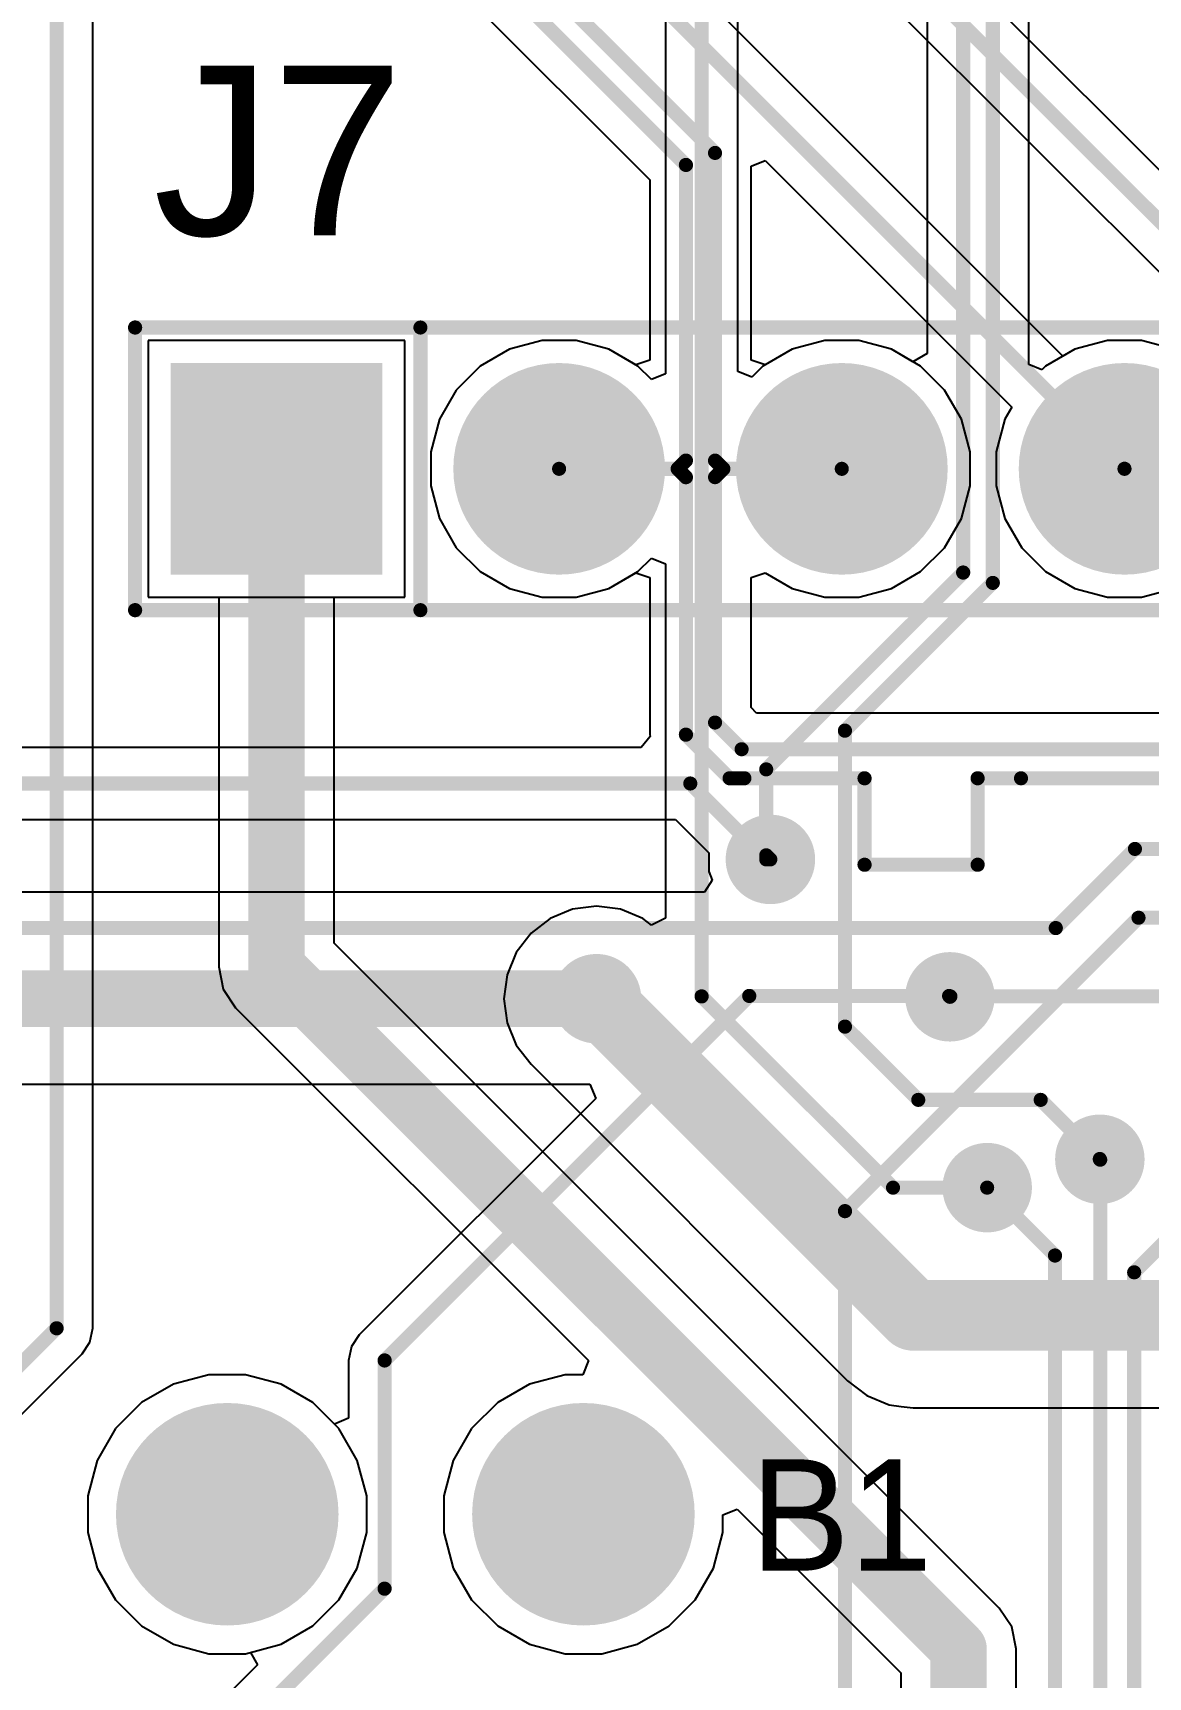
# Model space of a CAD drawing. Header units: millimetres. Extents: x 1 to 134, y -1 to 87.
# Drawn here: x 60.24 to 70.26, y 24.36 to 39.13 of the extents above; entities that cross this region are included whole.
import ezdxf

# ---------------------------------------------------------------- set-up
doc = ezdxf.new("R2010")
doc.units = ezdxf.units.MM
for name, color, linetype in [('BottomLayer', 5, 'Continuous'), ('BottomSolder', 6, 'Continuous'), ('MultiLayer', 9, 'Continuous'), ('PadHoleLayer', 156, 'Continuous'), ('TopLayer', 1, 'Continuous'), ('TopOverlay', 2, 'Continuous'), ('TopSolder', 216, 'Continuous'), ('ViaHoleLayer', 16, 'Continuous')]:
    doc.layers.add(name, color=color, linetype=linetype)
doc.styles.add('Arial', font='', dxfattribs={"height": 0.2})
doc.styles.get('Arial').set_extended_font_data('Arial')

# ---------------------------------------------------------------- blocks, each defined once
blk = doc.blocks.new('1_1376430_8_1')
at = {"layer": 'BottomLayer'}
h = blk.add_hatch(color=5, dxfattribs=at)
edge = h.paths.add_edge_path()
edge.add_arc((-5.55, 8.225), 1, 0, 360)
h = blk.add_hatch(color=5, dxfattribs=at)
edge = h.paths.add_edge_path()
edge.add_arc((-2.35, 8.225), 1, 0, 360)
at = {"layer": 'BottomSolder'}
h = blk.add_hatch(color=6, dxfattribs=at)
edge = h.paths.add_edge_path()
edge.add_arc((-5.55, 8.225), 1, 0, 360)
h = blk.add_hatch(color=6, dxfattribs=at)
edge = h.paths.add_edge_path()
edge.add_arc((-2.35, 8.225), 1, 0, 360)
at = {"layer": 'MultiLayer'}
h = blk.add_hatch(color=9, dxfattribs=at)
edge = h.paths.add_edge_path()
edge.add_arc((-5.55, 8.225), 1, 0, 360)
h = blk.add_hatch(color=9, dxfattribs=at)
edge = h.paths.add_edge_path()
edge.add_arc((-2.35, 8.225), 1, 0, 360)
at = {"layer": 'PadHoleLayer'}
h = blk.add_hatch(color=156, dxfattribs=at)
edge = h.paths.add_edge_path()
edge.add_arc((-5.55, 8.225), 0.605, 0, 360)
h = blk.add_hatch(color=156, dxfattribs=at)
edge = h.paths.add_edge_path()
edge.add_arc((-2.35, 8.225), 0.605, 0, 360)
at = {"layer": 'TopLayer'}
h = blk.add_hatch(color=1, dxfattribs=at)
edge = h.paths.add_edge_path()
edge.add_arc((-5.55, 8.225), 1, 0, 360)
h = blk.add_hatch(color=1, dxfattribs=at)
edge = h.paths.add_edge_path()
edge.add_arc((-2.35, 8.225), 1, 0, 360)
at = {"layer": 'TopSolder'}
h = blk.add_hatch(color=216, dxfattribs=at)
edge = h.paths.add_edge_path()
edge.add_arc((-5.55, 8.225), 1, 0, 360)
h = blk.add_hatch(color=216, dxfattribs=at)
edge = h.paths.add_edge_path()
edge.add_arc((-2.35, 8.225), 1, 0, 360)
at = {"layer": 'TopOverlay'}
blk.add_text('B1', height=1, dxfattribs=at).set_placement((-0.85, 7.718))
blk = doc.blocks.new('HDR_1_8_TH______15')
at = {"layer": 'BottomLayer'}
blk.add_hatch(color=5, dxfattribs=at).paths.add_polyline_path([(-9.79, 0.9), (-7.99, 0.9), (-7.99, -0.9), (-9.79, -0.9)])
h = blk.add_hatch(color=5, dxfattribs=at)
edge = h.paths.add_edge_path()
edge.add_arc((-6.35, 0), 0.9, 0, 360)
h = blk.add_hatch(color=5, dxfattribs=at)
edge = h.paths.add_edge_path()
edge.add_arc((-3.81, 0), 0.9, 0, 360)
h = blk.add_hatch(color=5, dxfattribs=at)
edge = h.paths.add_edge_path()
edge.add_arc((-1.27, 0), 0.9, 0, 360)
h = blk.add_hatch(color=5, dxfattribs=at)
edge = h.paths.add_edge_path()
edge.add_arc((1.27, 0), 0.9, 0, 360)
h = blk.add_hatch(color=5, dxfattribs=at)
edge = h.paths.add_edge_path()
edge.add_arc((3.81, 0), 0.9, 0, 360)
h = blk.add_hatch(color=5, dxfattribs=at)
edge = h.paths.add_edge_path()
edge.add_arc((6.35, 0), 0.9, 0, 360)
h = blk.add_hatch(color=5, dxfattribs=at)
edge = h.paths.add_edge_path()
edge.add_arc((8.89, 0), 0.9, 0, 360)
at = {"layer": 'BottomSolder'}
blk.add_hatch(color=6, dxfattribs=at).paths.add_polyline_path([(-9.841, 0.951), (-7.939, 0.951), (-7.939, -0.951), (-9.841, -0.951)])
h = blk.add_hatch(color=6, dxfattribs=at)
edge = h.paths.add_edge_path()
edge.add_arc((-6.35, 0), 0.951, 0, 360)
h = blk.add_hatch(color=6, dxfattribs=at)
edge = h.paths.add_edge_path()
edge.add_arc((-3.81, 0), 0.951, 0, 360)
h = blk.add_hatch(color=6, dxfattribs=at)
edge = h.paths.add_edge_path()
edge.add_arc((-1.27, 0), 0.951, 0, 360)
h = blk.add_hatch(color=6, dxfattribs=at)
edge = h.paths.add_edge_path()
edge.add_arc((1.27, 0), 0.951, 0, 360)
h = blk.add_hatch(color=6, dxfattribs=at)
edge = h.paths.add_edge_path()
edge.add_arc((3.81, 0), 0.951, 0, 360)
h = blk.add_hatch(color=6, dxfattribs=at)
edge = h.paths.add_edge_path()
edge.add_arc((6.35, 0), 0.951, 0, 360)
h = blk.add_hatch(color=6, dxfattribs=at)
edge = h.paths.add_edge_path()
edge.add_arc((8.89, 0), 0.951, 0, 360)
at = {"layer": 'MultiLayer'}
blk.add_hatch(color=9, dxfattribs=at).paths.add_polyline_path([(-9.79, 0.9), (-7.99, 0.9), (-7.99, -0.9), (-9.79, -0.9)])
h = blk.add_hatch(color=9, dxfattribs=at)
edge = h.paths.add_edge_path()
edge.add_arc((-6.35, 0), 0.9, 0, 360)
h = blk.add_hatch(color=9, dxfattribs=at)
edge = h.paths.add_edge_path()
edge.add_arc((-3.81, 0), 0.9, 0, 360)
h = blk.add_hatch(color=9, dxfattribs=at)
edge = h.paths.add_edge_path()
edge.add_arc((-1.27, 0), 0.9, 0, 360)
h = blk.add_hatch(color=9, dxfattribs=at)
edge = h.paths.add_edge_path()
edge.add_arc((1.27, 0), 0.9, 0, 360)
h = blk.add_hatch(color=9, dxfattribs=at)
edge = h.paths.add_edge_path()
edge.add_arc((3.81, 0), 0.9, 0, 360)
h = blk.add_hatch(color=9, dxfattribs=at)
edge = h.paths.add_edge_path()
edge.add_arc((6.35, 0), 0.9, 0, 360)
h = blk.add_hatch(color=9, dxfattribs=at)
edge = h.paths.add_edge_path()
edge.add_arc((8.89, 0), 0.9, 0, 360)
at = {"layer": 'PadHoleLayer'}
h = blk.add_hatch(color=156, dxfattribs=at)
edge = h.paths.add_edge_path()
edge.add_arc((-8.89, 0), 0.5, 0, 360)
h = blk.add_hatch(color=156, dxfattribs=at)
edge = h.paths.add_edge_path()
edge.add_arc((-6.35, 0), 0.5, 0, 360)
h = blk.add_hatch(color=156, dxfattribs=at)
edge = h.paths.add_edge_path()
edge.add_arc((-3.81, 0), 0.5, 0, 360)
h = blk.add_hatch(color=156, dxfattribs=at)
edge = h.paths.add_edge_path()
edge.add_arc((-1.27, 0), 0.5, 0, 360)
h = blk.add_hatch(color=156, dxfattribs=at)
edge = h.paths.add_edge_path()
edge.add_arc((1.27, 0), 0.5, 0, 360)
h = blk.add_hatch(color=156, dxfattribs=at)
edge = h.paths.add_edge_path()
edge.add_arc((3.81, 0), 0.5, 0, 360)
h = blk.add_hatch(color=156, dxfattribs=at)
edge = h.paths.add_edge_path()
edge.add_arc((6.35, 0), 0.5, 0, 360)
h = blk.add_hatch(color=156, dxfattribs=at)
edge = h.paths.add_edge_path()
edge.add_arc((8.89, 0), 0.5, 0, 360)
at = {"layer": 'TopLayer'}
blk.add_hatch(color=1, dxfattribs=at).paths.add_polyline_path([(-9.79, 0.9), (-7.99, 0.9), (-7.99, -0.9), (-9.79, -0.9)])
h = blk.add_hatch(color=1, dxfattribs=at)
edge = h.paths.add_edge_path()
edge.add_arc((-6.35, 0), 0.9, 0, 360)
h = blk.add_hatch(color=1, dxfattribs=at)
edge = h.paths.add_edge_path()
edge.add_arc((-3.81, 0), 0.9, 0, 360)
h = blk.add_hatch(color=1, dxfattribs=at)
edge = h.paths.add_edge_path()
edge.add_arc((-1.27, 0), 0.9, 0, 360)
h = blk.add_hatch(color=1, dxfattribs=at)
edge = h.paths.add_edge_path()
edge.add_arc((1.27, 0), 0.9, 0, 360)
h = blk.add_hatch(color=1, dxfattribs=at)
edge = h.paths.add_edge_path()
edge.add_arc((3.81, 0), 0.9, 0, 360)
h = blk.add_hatch(color=1, dxfattribs=at)
edge = h.paths.add_edge_path()
edge.add_arc((6.35, 0), 0.9, 0, 360)
h = blk.add_hatch(color=1, dxfattribs=at)
edge = h.paths.add_edge_path()
edge.add_arc((8.89, 0), 0.9, 0, 360)
at = {"layer": 'TopSolder'}
blk.add_hatch(color=216, dxfattribs=at).paths.add_polyline_path([(-9.841, 0.951), (-7.939, 0.951), (-7.939, -0.951), (-9.841, -0.951)])
h = blk.add_hatch(color=216, dxfattribs=at)
edge = h.paths.add_edge_path()
edge.add_arc((-6.35, 0), 0.951, 0, 360)
h = blk.add_hatch(color=216, dxfattribs=at)
edge = h.paths.add_edge_path()
edge.add_arc((-3.81, 0), 0.951, 0, 360)
h = blk.add_hatch(color=216, dxfattribs=at)
edge = h.paths.add_edge_path()
edge.add_arc((-1.27, 0), 0.951, 0, 360)
h = blk.add_hatch(color=216, dxfattribs=at)
edge = h.paths.add_edge_path()
edge.add_arc((1.27, 0), 0.951, 0, 360)
h = blk.add_hatch(color=216, dxfattribs=at)
edge = h.paths.add_edge_path()
edge.add_arc((3.81, 0), 0.951, 0, 360)
h = blk.add_hatch(color=216, dxfattribs=at)
edge = h.paths.add_edge_path()
edge.add_arc((6.35, 0), 0.951, 0, 360)
h = blk.add_hatch(color=216, dxfattribs=at)
edge = h.paths.add_edge_path()
edge.add_arc((8.89, 0), 0.951, 0, 360)
at = {"layer": 'TopOverlay', "const_width": 0.127}
for points in [[(-10.16, 1.27), (10.16, 1.27)], [(-10.16, -1.27), (-10.16, 1.27)], [(-7.596, -1.27), (-7.596, 1.27)], [(10.16, -1.27), (10.16, 1.27)], [(-10.16, -1.27), (10.16, -1.27)]]:
    blk.add_lwpolyline(points, dxfattribs=at)
at = {"layer": 'TopOverlay', "const_width": 0.0635}
for points in [[(-10.192, 1.27, 1), (-10.128, 1.27, 1)], [(-10.192, 1.27, 1), (-10.128, 1.27, 1)], [(-7.628, 1.27, 1), (-7.565, 1.27, 1)], [(10.128, 1.27, 1), (10.192, 1.27, 1)], [(10.128, 1.27, 1), (10.192, 1.27, 1)], [(-10.192, -1.27, 1), (-10.128, -1.27, 1)], [(-10.192, -1.27, 1), (-10.128, -1.27, 1)], [(-7.628, -1.27, 1), (-7.565, -1.27, 1)], [(10.128, -1.27, 1), (10.192, -1.27, 1)], [(10.128, -1.27, 1), (10.192, -1.27, 1)]]:
    blk.add_lwpolyline(points, format="xyb", close=True, dxfattribs=at)

msp = doc.modelspace()

# ---------------------------------------------------------------- hatches: boundary and pattern name
at = {"layer": 'BottomLayer'}
h = msp.add_hatch(color=5, dxfattribs=at)
edge = h.paths.add_edge_path()
edge.add_arc((66.865, 31.707), 0.3, 0, 360)
h = msp.add_hatch(color=5, dxfattribs=at)
edge = h.paths.add_edge_path()
edge.add_arc((65.303, 30.455), 0.3, 0, 360)
h = msp.add_hatch(color=5, dxfattribs=at)
edge = h.paths.add_edge_path()
edge.add_arc((68.478, 30.472), 0.3, 0, 360)
h = msp.add_hatch(color=5, dxfattribs=at)
edge = h.paths.add_edge_path()
edge.add_arc((69.825, 29.012), 0.3, 0, 360)
h = msp.add_hatch(color=5, dxfattribs=at)
edge = h.paths.add_edge_path()
edge.add_arc((68.813, 28.757), 0.3, 0, 360)
at = {"layer": 'BottomSolder'}
h = msp.add_hatch(color=6, dxfattribs=at)
edge = h.paths.add_edge_path()
edge.add_arc((66.865, 31.707), 0.402, 0, 360)
h = msp.add_hatch(color=6, dxfattribs=at)
edge = h.paths.add_edge_path()
edge.add_arc((65.303, 30.455), 0.402, 0, 360)
h = msp.add_hatch(color=6, dxfattribs=at)
edge = h.paths.add_edge_path()
edge.add_arc((68.478, 30.472), 0.402, 0, 360)
h = msp.add_hatch(color=6, dxfattribs=at)
edge = h.paths.add_edge_path()
edge.add_arc((69.825, 29.012), 0.402, 0, 360)
h = msp.add_hatch(color=6, dxfattribs=at)
edge = h.paths.add_edge_path()
edge.add_arc((68.813, 28.757), 0.402, 0, 360)
at = {"layer": 'TopLayer'}
h = msp.add_hatch(color=1, dxfattribs=at)
edge = h.paths.add_edge_path()
edge.add_arc((66.865, 31.707), 0.3, 0, 360)
h = msp.add_hatch(color=1, dxfattribs=at)
edge = h.paths.add_edge_path()
edge.add_arc((65.303, 30.455), 0.3, 0, 360)
h = msp.add_hatch(color=1, dxfattribs=at)
edge = h.paths.add_edge_path()
edge.add_arc((68.478, 30.472), 0.3, 0, 360)
h = msp.add_hatch(color=1, dxfattribs=at)
edge = h.paths.add_edge_path()
edge.add_arc((69.825, 29.012), 0.3, 0, 360)
h = msp.add_hatch(color=1, dxfattribs=at)
edge = h.paths.add_edge_path()
edge.add_arc((68.813, 28.757), 0.3, 0, 360)
at = {"layer": 'TopSolder'}
h = msp.add_hatch(color=216, dxfattribs=at)
edge = h.paths.add_edge_path()
edge.add_arc((66.865, 31.707), 0.402, 0, 360)
h = msp.add_hatch(color=216, dxfattribs=at)
edge = h.paths.add_edge_path()
edge.add_arc((65.303, 30.455), 0.402, 0, 360)
h = msp.add_hatch(color=216, dxfattribs=at)
edge = h.paths.add_edge_path()
edge.add_arc((68.478, 30.472), 0.402, 0, 360)
h = msp.add_hatch(color=216, dxfattribs=at)
edge = h.paths.add_edge_path()
edge.add_arc((69.825, 29.012), 0.402, 0, 360)
h = msp.add_hatch(color=216, dxfattribs=at)
edge = h.paths.add_edge_path()
edge.add_arc((68.813, 28.757), 0.402, 0, 360)
at = {"layer": 'ViaHoleLayer'}
h = msp.add_hatch(color=16, dxfattribs=at)
edge = h.paths.add_edge_path()
edge.add_arc((66.865, 31.707), 0.15, 0, 360)
h = msp.add_hatch(color=16, dxfattribs=at)
edge = h.paths.add_edge_path()
edge.add_arc((65.303, 30.455), 0.15, 0, 360)
h = msp.add_hatch(color=16, dxfattribs=at)
edge = h.paths.add_edge_path()
edge.add_arc((68.478, 30.472), 0.15, 0, 360)
h = msp.add_hatch(color=16, dxfattribs=at)
edge = h.paths.add_edge_path()
edge.add_arc((69.825, 29.012), 0.15, 0, 360)
h = msp.add_hatch(color=16, dxfattribs=at)
edge = h.paths.add_edge_path()
edge.add_arc((68.813, 28.757), 0.15, 0, 360)

# ---------------------------------------------------------------- linework, layer by layer
at = {"layer": 'BottomLayer'}
for p, q in [((68.273, 45.534), (68.273, 36.253)), ((65.923, 44.703), (65.923, 36.072)), ((66.571, 36.093), (66.571, 44.703)), ((60.776, 27.493), (60.776, 44.367)), ((69.187, 36.155), (69.187, 42.008)), ((63.581, 36.371), (61.273, 36.371)), ((61.273, 36.371), (61.273, 34.063)), ((63.581, 34.063), (63.581, 36.371)), ((64.815, 36.371), (64.521, 36.292)), ((65.119, 36.371), (64.815, 36.371)), ((65.412, 36.292), (65.119, 36.371)), ((67.355, 36.371), (67.061, 36.292)), ((67.659, 36.371), (67.355, 36.371)), ((67.952, 36.292), (67.659, 36.371)), ((69.895, 36.371), (69.601, 36.292)), ((70.199, 36.371), (69.895, 36.371)), ((70.492, 36.292), (70.199, 36.371)), ((64.521, 36.292), (64.258, 36.14)), ((65.675, 36.14), (65.412, 36.292)), ((67.061, 36.292), (66.798, 36.14)), ((68.146, 36.18), (67.952, 36.292)), ((68.273, 36.253), (68.146, 36.18)), ((69.601, 36.292), (69.338, 36.14)), ((64.258, 36.14), (64.043, 35.925)), ((65.796, 36.019), (65.675, 36.14)), ((65.923, 36.072), (65.796, 36.019)), ((66.698, 36.04), (66.571, 36.093)), ((66.798, 36.14), (66.698, 36.04)), ((69.304, 36.107), (69.187, 36.155)), ((69.338, 36.14), (69.304, 36.107)), ((64.043, 35.925), (63.891, 35.662)), ((63.891, 35.662), (63.813, 35.369)), ((63.813, 35.369), (63.813, 35.065)), ((63.813, 35.065), (63.891, 34.771)), ((63.891, 34.771), (64.043, 34.508)), ((64.043, 34.508), (64.258, 34.293)), ((64.258, 34.293), (64.521, 34.141)), ((65.412, 34.141), (65.675, 34.293)), ((65.675, 34.293), (65.796, 34.415)), ((65.796, 34.415), (65.923, 34.362)), ((65.923, 34.362), (65.923, 31.179)), ((64.521, 34.141), (64.815, 34.063)), ((65.119, 34.063), (65.412, 34.141)), ((61.273, 34.063), (61.909, 34.063)), ((61.909, 34.063), (61.909, 30.741)), ((62.945, 30.955), (62.945, 34.063)), ((62.945, 34.063), (63.581, 34.063)), ((64.815, 34.063), (65.119, 34.063)), ((65.088, 31.259), (64.887, 31.176)), ((65.303, 31.287), (65.088, 31.259)), ((65.519, 31.259), (65.303, 31.287)), ((65.72, 31.176), (65.519, 31.259)), ((65.923, 31.179), (65.796, 31.117)), ((64.715, 31.043), (64.582, 30.871)), ((64.887, 31.176), (64.715, 31.043)), ((65.796, 31.117), (65.72, 31.176)), ((68.921, 24.979), (62.945, 30.955)), ((61.909, 30.741), (61.948, 30.542)), ((64.582, 30.871), (64.499, 30.67)), ((64.499, 30.67), (64.471, 30.455)), ((61.948, 30.542), (62.06, 30.374)), ((64.471, 30.455), (64.499, 30.239)), ((62.06, 30.374), (65.232, 27.203)), ((64.499, 30.239), (64.582, 30.038)), ((64.582, 30.038), (64.715, 29.866)), ((64.715, 29.866), (67.559, 27.021)), ((60.751, 27.369), (60.776, 27.493)), ((60.681, 27.264), (60.751, 27.369)), ((56.532, 23.115), (60.681, 27.264)), ((65.232, 27.203), (65.179, 27.076)), ((61.82, 27.076), (61.501, 26.991)), ((62.15, 27.076), (61.82, 27.076)), ((62.469, 26.991), (62.15, 27.076)), ((65.02, 27.076), (64.701, 26.991)), ((65.179, 27.076), (65.02, 27.076)), ((61.501, 26.991), (61.215, 26.825)), ((62.755, 26.825), (62.469, 26.991)), ((64.701, 26.991), (64.415, 26.825)), ((67.559, 27.021), (67.732, 26.889)), ((61.215, 26.825), (60.981, 26.592)), ((62.988, 26.592), (62.755, 26.825)), ((64.415, 26.825), (64.181, 26.592)), ((67.732, 26.889), (67.933, 26.806)), ((67.933, 26.806), (68.04, 26.791)), ((68.04, 26.791), (68.148, 26.777)), ((68.148, 26.777), (71.101, 26.777)), ((60.981, 26.592), (60.816, 26.306)), ((63.153, 26.306), (62.988, 26.592)), ((64.181, 26.592), (64.016, 26.306)), ((60.816, 26.306), (60.731, 25.987)), ((63.239, 25.987), (63.153, 26.306)), ((64.016, 26.306), (63.931, 25.987)), ((60.731, 25.987), (60.731, 25.657)), ((63.239, 25.657), (63.239, 25.987)), ((63.931, 25.987), (63.931, 25.657)), ((66.439, 25.816), (66.566, 25.869)), ((66.566, 25.869), (68.037, 24.398)), ((66.439, 25.657), (66.439, 25.816)), ((60.731, 25.657), (60.816, 25.338)), ((63.153, 25.338), (63.239, 25.657)), ((63.931, 25.657), (64.016, 25.338)), ((66.353, 25.338), (66.439, 25.657)), ((60.816, 25.338), (60.981, 25.052)), ((62.988, 25.052), (63.153, 25.338)), ((64.016, 25.338), (64.181, 25.052)), ((66.188, 25.052), (66.353, 25.338)), ((60.981, 25.052), (61.215, 24.819)), ((62.755, 24.819), (62.988, 25.052)), ((64.181, 25.052), (64.415, 24.819)), ((65.955, 24.819), (66.188, 25.052)), ((69.033, 24.811), (68.921, 24.979)), ((68.921, 24.979), (68.921, 24.979)), ((61.215, 24.819), (61.501, 24.653)), ((62.469, 24.653), (62.755, 24.819)), ((64.415, 24.819), (64.701, 24.653)), ((65.669, 24.653), (65.955, 24.819)), ((69.073, 24.613), (69.033, 24.811)), ((61.501, 24.653), (61.82, 24.568)), ((61.82, 24.568), (62.15, 24.568)), ((62.15, 24.568), (62.469, 24.653)), ((64.701, 24.653), (65.02, 24.568)), ((65.02, 24.568), (65.35, 24.568)), ((65.35, 24.568), (65.669, 24.653)), ((69.073, 23.565), (69.073, 24.613)), ((69.073, 24.613), (69.073, 24.613)), ((68.037, 24.398), (68.037, 23.565))]:
    msp.add_line(p, q, dxfattribs=at)
for points, const_width in [([(68.597, 34.285), (68.597, 45.534)], 0.127), ([(66.247, 30.476), (66.247, 45.163)], 0.127), ([(60.452, 27.493), (60.452, 44.501)], 0.127), ([(68.863, 34.192), (68.863, 42.211)], 0.127), ([(62.427, 30.741), (62.427, 35.217)], 0.508), ([(66.827, 32.516), (68.597, 34.285)], 0.127), ([(67.535, 32.864), (68.863, 34.192)], 0.127), ([(67.535, 30.204), (67.535, 32.864)], 0.127), ([(66.827, 31.744), (66.827, 32.516)], 0.127), ([(66.827, 31.744), (66.865, 31.707)], 0.127), ([(62.427, 30.741), (68.555, 24.613)], 0.508), ([(65.303, 30.455), (68.148, 27.61)], 0.635), ([(66.247, 30.476), (67.967, 28.757)], 0.127), ([(68.478, 30.472), (68.482, 30.476)], 0.127), ([(68.482, 30.476), (70.679, 30.476)], 0.127), ([(67.535, 30.204), (68.194, 29.546)], 0.127), ([(68.194, 29.546), (69.293, 29.546)], 0.127), ([(69.293, 29.546), (69.825, 29.015)], 0.127), ([(69.825, 29.012), (69.825, 29.015)], 0.127), ([(67.967, 28.757), (68.813, 28.757)], 0.127), ([(68.148, 27.61), (74.828, 27.61)], 0.635), ([(55.988, 23.029), (60.452, 27.493)], 0.127), ([(68.555, 23.368), (68.555, 24.613)], 0.508)]:
    msp.add_lwpolyline(points, dxfattribs=dict(at, const_width=const_width))
for points, const_width in [([(62.3, 35.217, 1), (62.554, 35.217, 1)], 0.254), ([(68.565, 34.285, 1), (68.629, 34.285, 1)], 0.0635), ([(68.565, 34.285, 1), (68.629, 34.285, 1)], 0.0635), ([(68.832, 34.192, 1), (68.895, 34.192, 1)], 0.0635), ([(68.832, 34.192, 1), (68.895, 34.192, 1)], 0.0635), ([(67.503, 32.864, 1), (67.567, 32.864, 1)], 0.0635), ([(67.503, 32.864, 1), (67.567, 32.864, 1)], 0.0635), ([(66.796, 32.516, 1), (66.859, 32.516, 1)], 0.0635), ([(66.796, 32.516, 1), (66.859, 32.516, 1)], 0.0635), ([(66.796, 31.744, 1), (66.859, 31.744, 1)], 0.0635), ([(66.796, 31.744, 1), (66.859, 31.744, 1)], 0.0635), ([(66.833, 31.707, 1), (66.896, 31.707, 1)], 0.0635), ([(62.3, 30.741, 1), (62.554, 30.741, 1)], 0.254), ([(62.3, 30.741, 1), (62.554, 30.741, 1)], 0.254), ([(65.145, 30.455, 1), (65.462, 30.455, 1)], 0.318), ([(66.215, 30.476, 1), (66.279, 30.476, 1)], 0.0635), ([(66.215, 30.476, 1), (66.279, 30.476, 1)], 0.0635), ([(68.447, 30.472, 1), (68.51, 30.472, 1)], 0.0635), ([(68.451, 30.476, 1), (68.514, 30.476, 1)], 0.0635), ([(68.451, 30.476, 1), (68.514, 30.476, 1)], 0.0635), ([(67.503, 30.204, 1), (67.567, 30.204, 1)], 0.0635), ([(67.503, 30.204, 1), (67.567, 30.204, 1)], 0.0635), ([(68.162, 29.546, 1), (68.225, 29.546, 1)], 0.0635), ([(68.162, 29.546, 1), (68.225, 29.546, 1)], 0.0635), ([(69.262, 29.546, 1), (69.325, 29.546, 1)], 0.0635), ([(69.262, 29.546, 1), (69.325, 29.546, 1)], 0.0635), ([(69.793, 29.015, 1), (69.856, 29.015, 1)], 0.0635), ([(69.793, 29.015, 1), (69.856, 29.015, 1)], 0.0635), ([(69.793, 29.012, 1), (69.856, 29.012, 1)], 0.0635), ([(67.935, 28.757, 1), (67.998, 28.757, 1)], 0.0635), ([(67.935, 28.757, 1), (67.998, 28.757, 1)], 0.0635), ([(68.781, 28.757, 1), (68.844, 28.757, 1)], 0.0635), ([(67.989, 27.61, 1), (68.307, 27.61, 1)], 0.318), ([(67.989, 27.61, 1), (68.307, 27.61, 1)], 0.318), ([(60.42, 27.493, 1), (60.484, 27.493, 1)], 0.0635), ([(60.42, 27.493, 1), (60.484, 27.493, 1)], 0.0635), ([(68.428, 24.613, 1), (68.682, 24.613, 1)], 0.254), ([(68.428, 24.613, 1), (68.682, 24.613, 1)], 0.254)]:
    msp.add_lwpolyline(points, format="xyb", close=True, dxfattribs=dict(at, const_width=const_width))
at = {"layer": 'TopLayer'}
for p, q in [((72.032, 36.229), (53.74, 54.521)), ((56.733, 50.613), (71.574, 35.771)), ((69.493, 36.23), (56.413, 49.31)), ((56.226, 47.37), (65.782, 37.814)), ((66.691, 37.936), (66.818, 37.988)), ((66.818, 37.988), (69.035, 35.772)), ((66.691, 36.194), (66.691, 37.936)), ((65.782, 37.814), (65.782, 36.194)), ((63.581, 36.371), (61.273, 36.371)), ((61.273, 36.371), (61.273, 34.063)), ((63.581, 34.063), (63.581, 36.371)), ((64.815, 36.371), (64.521, 36.292)), ((65.119, 36.371), (64.815, 36.371)), ((65.412, 36.292), (65.119, 36.371)), ((67.355, 36.371), (67.061, 36.292)), ((67.659, 36.371), (67.355, 36.371)), ((67.952, 36.292), (67.659, 36.371)), ((69.895, 36.371), (69.601, 36.292)), ((70.199, 36.371), (69.895, 36.371)), ((70.492, 36.292), (70.199, 36.371)), ((64.521, 36.292), (64.258, 36.14)), ((65.655, 36.152), (65.412, 36.292)), ((67.061, 36.292), (66.818, 36.152)), ((68.215, 36.14), (67.952, 36.292)), ((69.601, 36.292), (69.493, 36.23)), ((64.258, 36.14), (64.043, 35.925)), ((65.782, 36.194), (65.655, 36.152)), ((66.818, 36.152), (66.691, 36.194)), ((68.43, 35.925), (68.215, 36.14)), ((64.043, 35.925), (63.891, 35.662)), ((68.582, 35.662), (68.43, 35.925)), ((69.035, 35.772), (68.971, 35.662)), ((63.891, 35.662), (63.813, 35.369)), ((68.661, 35.369), (68.582, 35.662)), ((68.971, 35.662), (68.893, 35.369)), ((63.813, 35.369), (63.813, 35.065)), ((68.661, 35.065), (68.661, 35.369)), ((68.893, 35.369), (68.893, 35.065)), ((63.813, 35.065), (63.891, 34.771)), ((68.582, 34.771), (68.661, 35.065)), ((68.893, 35.065), (68.971, 34.771)), ((63.891, 34.771), (64.043, 34.508)), ((68.43, 34.508), (68.582, 34.771)), ((68.971, 34.771), (69.123, 34.508)), ((64.043, 34.508), (64.258, 34.293)), ((68.215, 34.293), (68.43, 34.508)), ((69.123, 34.508), (69.338, 34.293)), ((64.258, 34.293), (64.521, 34.141)), ((65.412, 34.141), (65.655, 34.282)), ((65.655, 34.282), (65.782, 34.24)), ((66.691, 34.24), (66.818, 34.282)), ((66.818, 34.282), (67.061, 34.141)), ((67.952, 34.141), (68.215, 34.293)), ((69.338, 34.293), (69.601, 34.141)), ((64.521, 34.141), (64.815, 34.063)), ((65.119, 34.063), (65.412, 34.141)), ((65.782, 34.24), (65.782, 32.828)), ((66.691, 33.071), (66.691, 34.24)), ((67.061, 34.141), (67.355, 34.063)), ((67.659, 34.063), (67.952, 34.141)), ((69.601, 34.141), (69.895, 34.063)), ((70.199, 34.063), (70.492, 34.141)), ((61.273, 34.063), (63.581, 34.063)), ((64.815, 34.063), (65.119, 34.063)), ((67.355, 34.063), (67.659, 34.063)), ((69.895, 34.063), (70.199, 34.063)), ((66.741, 33.021), (66.691, 33.071)), ((78.013, 33.021), (66.741, 33.021)), ((65.786, 32.811), (65.705, 32.713)), ((65.782, 32.828), (65.786, 32.811)), ((65.705, 32.713), (54.562, 32.713)), ((54.562, 32.065), (66.012, 32.065)), ((66.012, 32.065), (66.311, 31.766)), ((66.311, 31.766), (66.311, 31.597)), ((66.343, 31.519), (66.272, 31.413)), ((66.311, 31.597), (66.343, 31.519)), ((66.272, 31.413), (48.057, 31.413)), ((58.395, 29.686), (65.244, 29.686)), ((65.296, 29.559), (63.17, 27.433)), ((65.244, 29.686), (65.296, 29.559)), ((63.17, 27.433), (63.1, 27.328)), ((63.1, 27.328), (63.075, 27.204)), ((63.075, 27.204), (63.075, 26.685)), ((61.82, 27.076), (61.501, 26.991)), ((62.15, 27.076), (61.82, 27.076)), ((62.469, 26.991), (62.15, 27.076)), ((61.501, 26.991), (61.215, 26.825)), ((62.755, 26.825), (62.469, 26.991)), ((61.215, 26.825), (60.981, 26.592)), ((62.948, 26.632), (62.755, 26.825)), ((63.075, 26.685), (62.948, 26.632)), ((60.981, 26.592), (60.816, 26.306)), ((60.816, 26.306), (60.731, 25.987)), ((60.731, 25.987), (60.731, 25.657)), ((60.731, 25.657), (60.816, 25.338)), ((60.816, 25.338), (60.981, 25.052)), ((60.981, 25.052), (61.215, 24.819)), ((61.215, 24.819), (61.501, 24.653)), ((61.501, 24.653), (61.82, 24.568)), ((61.82, 24.568), (62.15, 24.568)), ((62.15, 24.568), (62.195, 24.58)), ((62.195, 24.58), (62.258, 24.47)), ((62.258, 24.47), (60.254, 22.466))]:
    msp.add_line(p, q, dxfattribs=at)
for points, const_width in [([(53.416, 54.387), (72.587, 35.217)], 0.127), ([(55.859, 49.406), (70.047, 35.218)], 0.127), ([(56.468, 47.955), (66.367, 38.056)], 0.127), ([(56.36, 47.694), (66.106, 37.948)], 0.127), ([(66.106, 35.291), (66.106, 37.948)], 0.127), ([(66.367, 35.291), (66.367, 38.056)], 0.127), ([(66.031, 35.217), (66.106, 35.291)], 0.127), ([(66.367, 35.291), (66.442, 35.217)], 0.127), ([(64.967, 35.217), (66.031, 35.217)], 0.127), ([(66.031, 35.217), (66.106, 35.142)], 0.127), ([(66.106, 32.828), (66.106, 35.142)], 0.127), ([(66.367, 35.142), (66.442, 35.217)], 0.127), ([(66.367, 32.937), (66.367, 35.142)], 0.127), ([(66.442, 35.217), (67.507, 35.217)], 0.127), ([(70.047, 35.217), (70.047, 35.218)], 0.127), ([(66.367, 32.937), (66.607, 32.697)], 0.127), ([(66.106, 32.828), (66.498, 32.436)], 0.127), ([(66.607, 32.697), (78.251, 32.697)], 0.127), ([(66.607, 32.697), (66.607, 32.697)], 0.127), ([(54.102, 32.389), (66.146, 32.389)], 0.127), ([(66.146, 32.389), (66.827, 31.707)], 0.127), ([(66.498, 32.436), (66.631, 32.436)], 0.127), ([(66.631, 32.436), (67.711, 32.436)], 0.127), ([(67.711, 31.659), (67.711, 32.436)], 0.127), ([(68.727, 32.436), (69.116, 32.436)], 0.127), ([(68.727, 31.659), (68.727, 32.436)], 0.127), ([(69.116, 32.436), (78.251, 32.436)], 0.127), ([(66.827, 31.707), (66.865, 31.707)], 0.127), ([(69.429, 31.09), (70.14, 31.801)], 0.127), ([(70.14, 31.801), (76.429, 31.801)], 0.127), ([(67.711, 31.659), (68.727, 31.659)], 0.127), ([(67.535, 28.546), (70.173, 31.183)], 0.127), ([(70.173, 31.183), (78.567, 31.183)], 0.127), ([(48.057, 31.09), (69.429, 31.09)], 0.127), ([(58.395, 30.455), (65.303, 30.455)], 0.508), ([(63.399, 27.204), (66.675, 30.48)], 0.127), ([(66.675, 30.48), (68.471, 30.48)], 0.127), ([(68.471, 30.48), (68.478, 30.472)], 0.127), ([(69.825, 29.012), (69.829, 29.008)], 0.127), ([(69.829, 14.608), (69.829, 29.008)], 0.127), ([(68.813, 28.757), (69.422, 28.147)], 0.127), ([(70.133, 27.996), (70.894, 28.757)], 0.127), ([(67.535, 20.545), (67.535, 28.546)], 0.127), ([(69.422, 19.054), (69.422, 28.147)], 0.127), ([(70.133, 16.473), (70.133, 27.996)], 0.127), ([(63.399, 25.153), (63.399, 27.204)], 0.127), ([(59.741, 21.494), (63.399, 25.153)], 0.127)]:
    msp.add_lwpolyline(points, dxfattribs=dict(at, const_width=const_width))
for points, const_width in [([(66.074, 37.948, 1), (66.138, 37.948, 1)], 0.0635), ([(66.074, 37.948, 1), (66.138, 37.948, 1)], 0.0635), ([(66.336, 38.056, 1), (66.399, 38.056, 1)], 0.0635), ([(66.336, 38.056, 1), (66.399, 38.056, 1)], 0.0635), ([(66.074, 35.291, 1), (66.138, 35.291, 1)], 0.0635), ([(66.074, 35.291, 1), (66.138, 35.291, 1)], 0.0635), ([(66.336, 35.291, 1), (66.399, 35.291, 1)], 0.0635), ([(66.336, 35.291, 1), (66.399, 35.291, 1)], 0.0635), ([(64.935, 35.217, 1), (64.998, 35.217, 1)], 0.0635), ([(66, 35.217, 1), (66.063, 35.217, 1)], 0.0635), ([(66, 35.217, 1), (66.063, 35.217, 1)], 0.0635), ([(66, 35.217, 1), (66.063, 35.217, 1)], 0.0635), ([(66.074, 35.142, 1), (66.138, 35.142, 1)], 0.0635), ([(66.074, 35.142, 1), (66.138, 35.142, 1)], 0.0635), ([(66.336, 35.142, 1), (66.399, 35.142, 1)], 0.0635), ([(66.336, 35.142, 1), (66.399, 35.142, 1)], 0.0635), ([(66.41, 35.217, 1), (66.474, 35.217, 1)], 0.0635), ([(66.41, 35.217, 1), (66.474, 35.217, 1)], 0.0635), ([(66.41, 35.217, 1), (66.474, 35.217, 1)], 0.0635), ([(67.475, 35.217, 1), (67.538, 35.217, 1)], 0.0635), ([(70.015, 35.218, 1), (70.078, 35.218, 1)], 0.0635), ([(70.015, 35.218, 1), (70.078, 35.218, 1)], 0.0635), ([(70.015, 35.217, 1), (70.078, 35.217, 1)], 0.0635), ([(66.336, 32.937, 1), (66.399, 32.937, 1)], 0.0635), ([(66.336, 32.937, 1), (66.399, 32.937, 1)], 0.0635), ([(66.074, 32.828, 1), (66.138, 32.828, 1)], 0.0635), ([(66.074, 32.828, 1), (66.138, 32.828, 1)], 0.0635), ([(66.575, 32.697, 1), (66.638, 32.697, 1)], 0.0635), ([(66.575, 32.697, 1), (66.638, 32.697, 1)], 0.0635), ([(66.575, 32.697, 1), (66.638, 32.697, 1)], 0.0635), ([(66.575, 32.697, 1), (66.638, 32.697, 1)], 0.0635), ([(66.114, 32.389, 1), (66.177, 32.389, 1)], 0.0635), ([(66.114, 32.389, 1), (66.177, 32.389, 1)], 0.0635), ([(66.467, 32.436, 1), (66.53, 32.436, 1)], 0.0635), ([(66.467, 32.436, 1), (66.53, 32.436, 1)], 0.0635), ([(66.599, 32.436, 1), (66.663, 32.436, 1)], 0.0635), ([(66.599, 32.436, 1), (66.663, 32.436, 1)], 0.0635), ([(67.679, 32.436, 1), (67.743, 32.436, 1)], 0.0635), ([(67.679, 32.436, 1), (67.743, 32.436, 1)], 0.0635), ([(68.695, 32.436, 1), (68.759, 32.436, 1)], 0.0635), ([(68.695, 32.436, 1), (68.759, 32.436, 1)], 0.0635), ([(69.085, 32.436, 1), (69.148, 32.436, 1)], 0.0635), ([(69.085, 32.436, 1), (69.148, 32.436, 1)], 0.0635), ([(66.796, 31.707, 1), (66.859, 31.707, 1)], 0.0635), ([(66.796, 31.707, 1), (66.859, 31.707, 1)], 0.0635), ([(66.833, 31.707, 1), (66.896, 31.707, 1)], 0.0635), ([(70.109, 31.801, 1), (70.172, 31.801, 1)], 0.0635), ([(70.109, 31.801, 1), (70.172, 31.801, 1)], 0.0635), ([(67.679, 31.659, 1), (67.743, 31.659, 1)], 0.0635), ([(67.679, 31.659, 1), (67.743, 31.659, 1)], 0.0635), ([(68.695, 31.659, 1), (68.759, 31.659, 1)], 0.0635), ([(68.695, 31.659, 1), (68.759, 31.659, 1)], 0.0635), ([(70.141, 31.183, 1), (70.204, 31.183, 1)], 0.0635), ([(70.141, 31.183, 1), (70.204, 31.183, 1)], 0.0635), ([(69.397, 31.09, 1), (69.461, 31.09, 1)], 0.0635), ([(69.397, 31.09, 1), (69.461, 31.09, 1)], 0.0635), ([(65.176, 30.455, 1), (65.43, 30.455, 1)], 0.254), ([(66.643, 30.48, 1), (66.707, 30.48, 1)], 0.0635), ([(66.643, 30.48, 1), (66.707, 30.48, 1)], 0.0635), ([(68.439, 30.48, 1), (68.502, 30.48, 1)], 0.0635), ([(68.439, 30.48, 1), (68.502, 30.48, 1)], 0.0635), ([(68.447, 30.472, 1), (68.51, 30.472, 1)], 0.0635), ([(69.793, 29.012, 1), (69.856, 29.012, 1)], 0.0635), ([(69.797, 29.008, 1), (69.86, 29.008, 1)], 0.0635), ([(69.797, 29.008, 1), (69.86, 29.008, 1)], 0.0635), ([(68.781, 28.757, 1), (68.844, 28.757, 1)], 0.0635), ([(67.503, 28.546, 1), (67.567, 28.546, 1)], 0.0635), ([(67.503, 28.546, 1), (67.567, 28.546, 1)], 0.0635), ([(69.39, 28.147, 1), (69.454, 28.147, 1)], 0.0635), ([(69.39, 28.147, 1), (69.454, 28.147, 1)], 0.0635), ([(70.102, 27.996, 1), (70.165, 27.996, 1)], 0.0635), ([(70.102, 27.996, 1), (70.165, 27.996, 1)], 0.0635), ([(63.367, 27.204, 1), (63.431, 27.204, 1)], 0.0635), ([(63.367, 27.204, 1), (63.431, 27.204, 1)], 0.0635), ([(63.367, 25.153, 1), (63.431, 25.153, 1)], 0.0635), ([(63.367, 25.153, 1), (63.431, 25.153, 1)], 0.0635)]:
    msp.add_lwpolyline(points, format="xyb", close=True, dxfattribs=dict(at, const_width=const_width))

# ---------------------------------------------------------------- block references
for name, p in [('HDR_1_8_TH______15', (71.317, 35.217)), ('1_1376430_8_1', (67.535, 17.597))]:
    msp.add_blockref(name, p)

# ---------------------------------------------------------------- texts
at = {"layer": 'TopOverlay', "style": 'Arial'}
msp.add_text('J7', height=1.524, dxfattribs=at).set_placement((61.32, 37.316))

doc.saveas('drawing.dxf')
